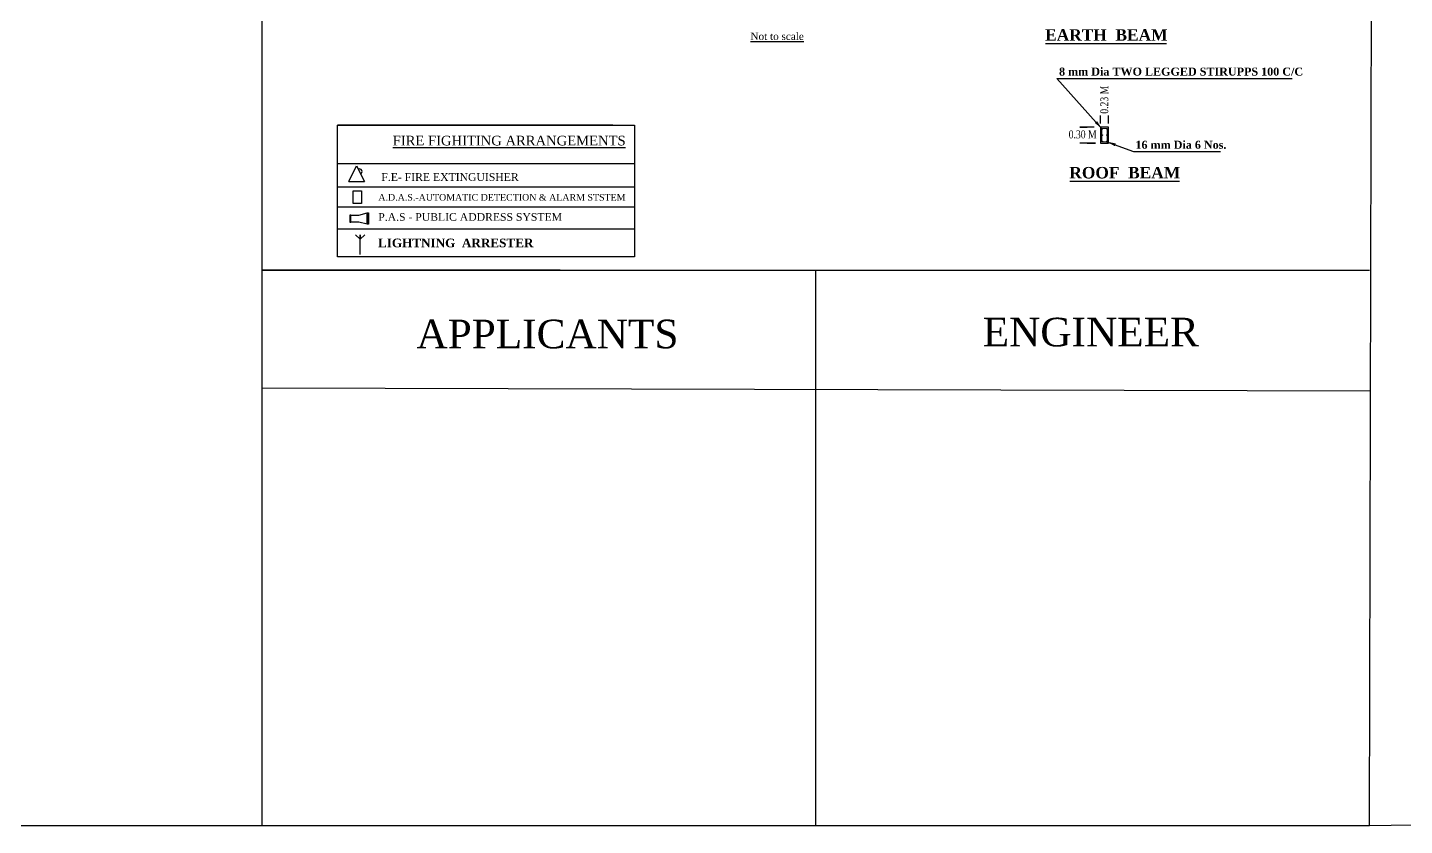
# Model space of a CAD drawing. Header units: metres. Extents: x 5 to 221, y 0 to 97.
# Drawn here: x 147.04 to 185.5, y 0 to 22.29 of the extents above; entities that cross this region are included whole.
import ezdxf

# ---------------------------------------------------------------- set-up
doc = ezdxf.new("R2010")
doc.units = ezdxf.units.M
doc.header["$LTSCALE"] = 0.015
doc.styles.get("Standard").update_dxf_attribs({"font": 'times.ttf'})
doc.styles.add('style4', font='timesbd.ttf', dxfattribs={"height": 0.25})
doc.dimstyles.new('Copy of 0.25', dxfattribs={"dimtxt": 0.3, "dimasz": 0.5, "dimexe": 0.1, "dimexo": 0.4, "dimgap": 0.09, "dimtad": 0, "dimtih": 1, "dimtoh": 1, "dimzin": 0, "dimdsep": 46, "dimtxsty": 'Standard', "dimcen": 0.09, "dimclrt": 256, "dimadec": 0, "dimazin": 0, "dimtfac": 1, "dimtofl": 0, "dimtmove": 0, "dimatfit": 0, "dimfxl": 1, "dimtolj": 1, "dimtzin": 0, "dimarcsym": 0})

msp = doc.modelspace()

# ---------------------------------------------------------------- hatches: boundary and pattern name
at = {"ltscale": 0.2}
h = msp.add_hatch(color=256, dxfattribs=at)
h.dxf.hatch_style = 1
h.paths.add_polyline_path([(177.064, 19.462, 1), (177.048, 19.462, 1)])
h = msp.add_hatch(color=256, dxfattribs=at)
h.dxf.hatch_style = 1
h.paths.add_polyline_path([(177.064, 19.285, 1), (177.048, 19.285, 1)])
h = msp.add_hatch(color=256, dxfattribs=at)
h.dxf.hatch_style = 1
h.paths.add_polyline_path([(177.194, 19.462, 1), (177.179, 19.462, 1)])
h = msp.add_hatch(color=256, dxfattribs=at)
h.dxf.hatch_style = 1
h.paths.add_polyline_path([(177.194, 19.285, 1), (177.179, 19.285, 1)])
h = msp.add_hatch(color=256, dxfattribs=at)
h.dxf.hatch_style = 1
h.paths.add_polyline_path([(177.064, 19.108, 1), (177.048, 19.108, 1)])
h = msp.add_hatch(color=256, dxfattribs=at)
h.dxf.hatch_style = 1
h.paths.add_polyline_path([(177.194, 19.108, 1), (177.179, 19.108, 1)])

# ---------------------------------------------------------------- linework, layer by layer
at = {"lineweight": -2}
for p, q in [((184.516, 0.003), (184.753, 96.793)), ((153.58, 12.221), (184.545, 12.145)), ((4.767, 0.003), (184.516, 0.003))]:
    msp.add_line(p, q, dxfattribs=at)
at = {"ltscale": 0.2}
for p, q in [((153.58, 55.306), (153.58, 0.003)), ((175.471, 21.844), (178.854, 21.844)), ((175.784, 20.869), (182.363, 20.869)), ((177.01, 19.606), (177.01, 19.83)), ((177.233, 19.606), (177.233, 19.83)), ((176.835, 19.508), (176.434, 19.508)), ((176.434, 19.508), (176.634, 19.508)), ((177.233, 19.508), (177.01, 19.508)), ((177.01, 19.508), (177.01, 19.061)), ((177.233, 19.061), (177.233, 19.508)), ((176.872, 19.061), (176.43, 19.061)), ((176.634, 19.061), (176.872, 19.061)), ((177.01, 19.061), (177.233, 19.061)), ((177.925, 18.825), (180.359, 18.825)), ((176.148, 17.997), (179.212, 17.997)), ((176.148, 17.997), (179.212, 17.997)), ((161.92, 15.515), (153.58, 15.515)), ((153.58, 15.515), (184.516, 15.515)), ((169.048, 15.515), (169.048, 0.003))]:
    msp.add_line(p, q, dxfattribs=at)
for p, q in [((163.387, 19.558), (155.693, 19.558)), ((163.988, 18.478), (155.693, 18.478)), ((156.015, 17.991), (156.232, 18.423)), ((156.232, 18.423), (156.448, 17.991)), ((163.988, 17.829), (155.693, 17.829)), ((156.015, 17.991), (156.448, 17.991)), ((163.988, 17.27), (155.693, 17.27)), ((156.07, 17.049), (156.292, 17.049)), ((156.07, 16.856), (156.07, 17.049)), ((156.292, 17.049), (156.53, 17.112)), ((156.53, 17.112), (156.53, 16.793)), ((163.387, 16.655), (155.693, 16.655)), ((163.988, 16.655), (155.693, 16.655)), ((156.292, 16.856), (156.07, 16.856)), ((156.53, 16.793), (156.292, 16.856)), ((156.327, 16.374), (156.198, 16.503)), ((156.327, 16.374), (156.457, 16.503)), ((156.327, 15.948), (156.327, 16.496)), ((156.327, 16.496), (156.327, 16.374)), ((184.516, 0.003), (221.204, 0.507))]:
    msp.add_line(p, q)
at = {"lineweight": 9, "ltscale": 0.2}
for p, q in [((177.194, 19.469), (177.048, 19.469)), ((177.048, 19.469), (177.048, 19.1)), ((177.194, 19.1), (177.194, 19.469)), ((177.048, 19.1), (177.194, 19.1))]:
    msp.add_line(p, q, dxfattribs=at)
for points in [[(155.693, 19.558), (163.988, 19.558), (163.988, 15.884), (155.693, 15.884)], [(156.139, 17.726), (156.365, 17.726), (156.365, 17.371), (156.139, 17.371)], [(156.07, 17.049), (156.043, 17.049), (156.043, 16.856), (156.07, 16.856)], [(156.53, 17.112), (156.559, 17.112), (156.559, 16.793), (156.53, 16.793)]]:
    msp.add_lwpolyline(points, close=True)
at = {"ltscale": 0.2}
for centre in [(177.056, 19.462), (177.056, 19.285), (177.186, 19.462), (177.186, 19.285), (177.056, 19.108), (177.186, 19.108)]:
    msp.add_circle(centre, 0.00777, dxfattribs=at)
msp.add_arc((156.309, 18.265), 0.0762, 297.7619, 115.848)

# ---------------------------------------------------------------- texts
at = {"lineweight": -2}
for s, height, p in [('%%UNot to scale', 0.20658, (167.232, 21.941)), ('%%UFIRE FIGHITING ARRANGEMENTS', 0.27014, (157.239, 18.996)), (' F.E- FIRE EXTINGUISHER', 0.21611, (156.841, 18.005)), ('A.D.A.S.-AUTOMATIC DETECTION & ALARM STSTEM', 0.18363, (156.839, 17.454)), ('P.A.S - PUBLIC ADDRESS SYSTEM', 0.21611, (156.836, 16.89))]:
    msp.add_text(s, height=height, dxfattribs=at).set_placement(p)
at = {"ltscale": 0.2, "style": 'style4'}
for s, height, p in [('EARTH  BEAM', 0.32062, (175.461, 21.921)), ('                                             8 mm Dia TWO LEGGED STIRUPPS 100 C/C', 0.22346, (172.053, 20.946)), ('                                             16 mm Dia 6 Nos.', 0.22346, (174.187, 18.902)), ('ROOF  BEAM', 0.3206, (176.138, 18.074)), ('LIGHTNING  ARRESTER', 0.24289, (156.828, 16.151))]:
    msp.add_text(s, height=height, dxfattribs=at).set_placement(p)
at = {"ltscale": 0.2, "width": 0.8}
msp.add_text('0.23 M', height=0.2235, rotation=90, dxfattribs=at).set_placement((177.223, 19.881))
msp.add_text('0.30 M', height=0.2235, dxfattribs=at).set_placement((176.119, 19.193))
at = {"ltscale": 0.2}
for s, p in [('APPLICANTS', (157.902, 13.33)), ('ENGINEER', (173.716, 13.383))]:
    msp.add_text(s, height=0.8, dxfattribs=at).set_placement(p)

# ---------------------------------------------------------------- leaders
for points in [[(177.048, 19.462), (175.784, 20.869)], [(177.186, 19.1), (177.925, 18.825)]]:
    msp.add_leader(points, dimstyle='Copy of 0.25', override={"dimscale": 1, "dimtxt": 0.25, "dimasz": 0.25, "dimgap": 0.09, "dimtad": 0, "dimtfillclr": 256}, dxfattribs=at)

doc.saveas('drawing.dxf')
